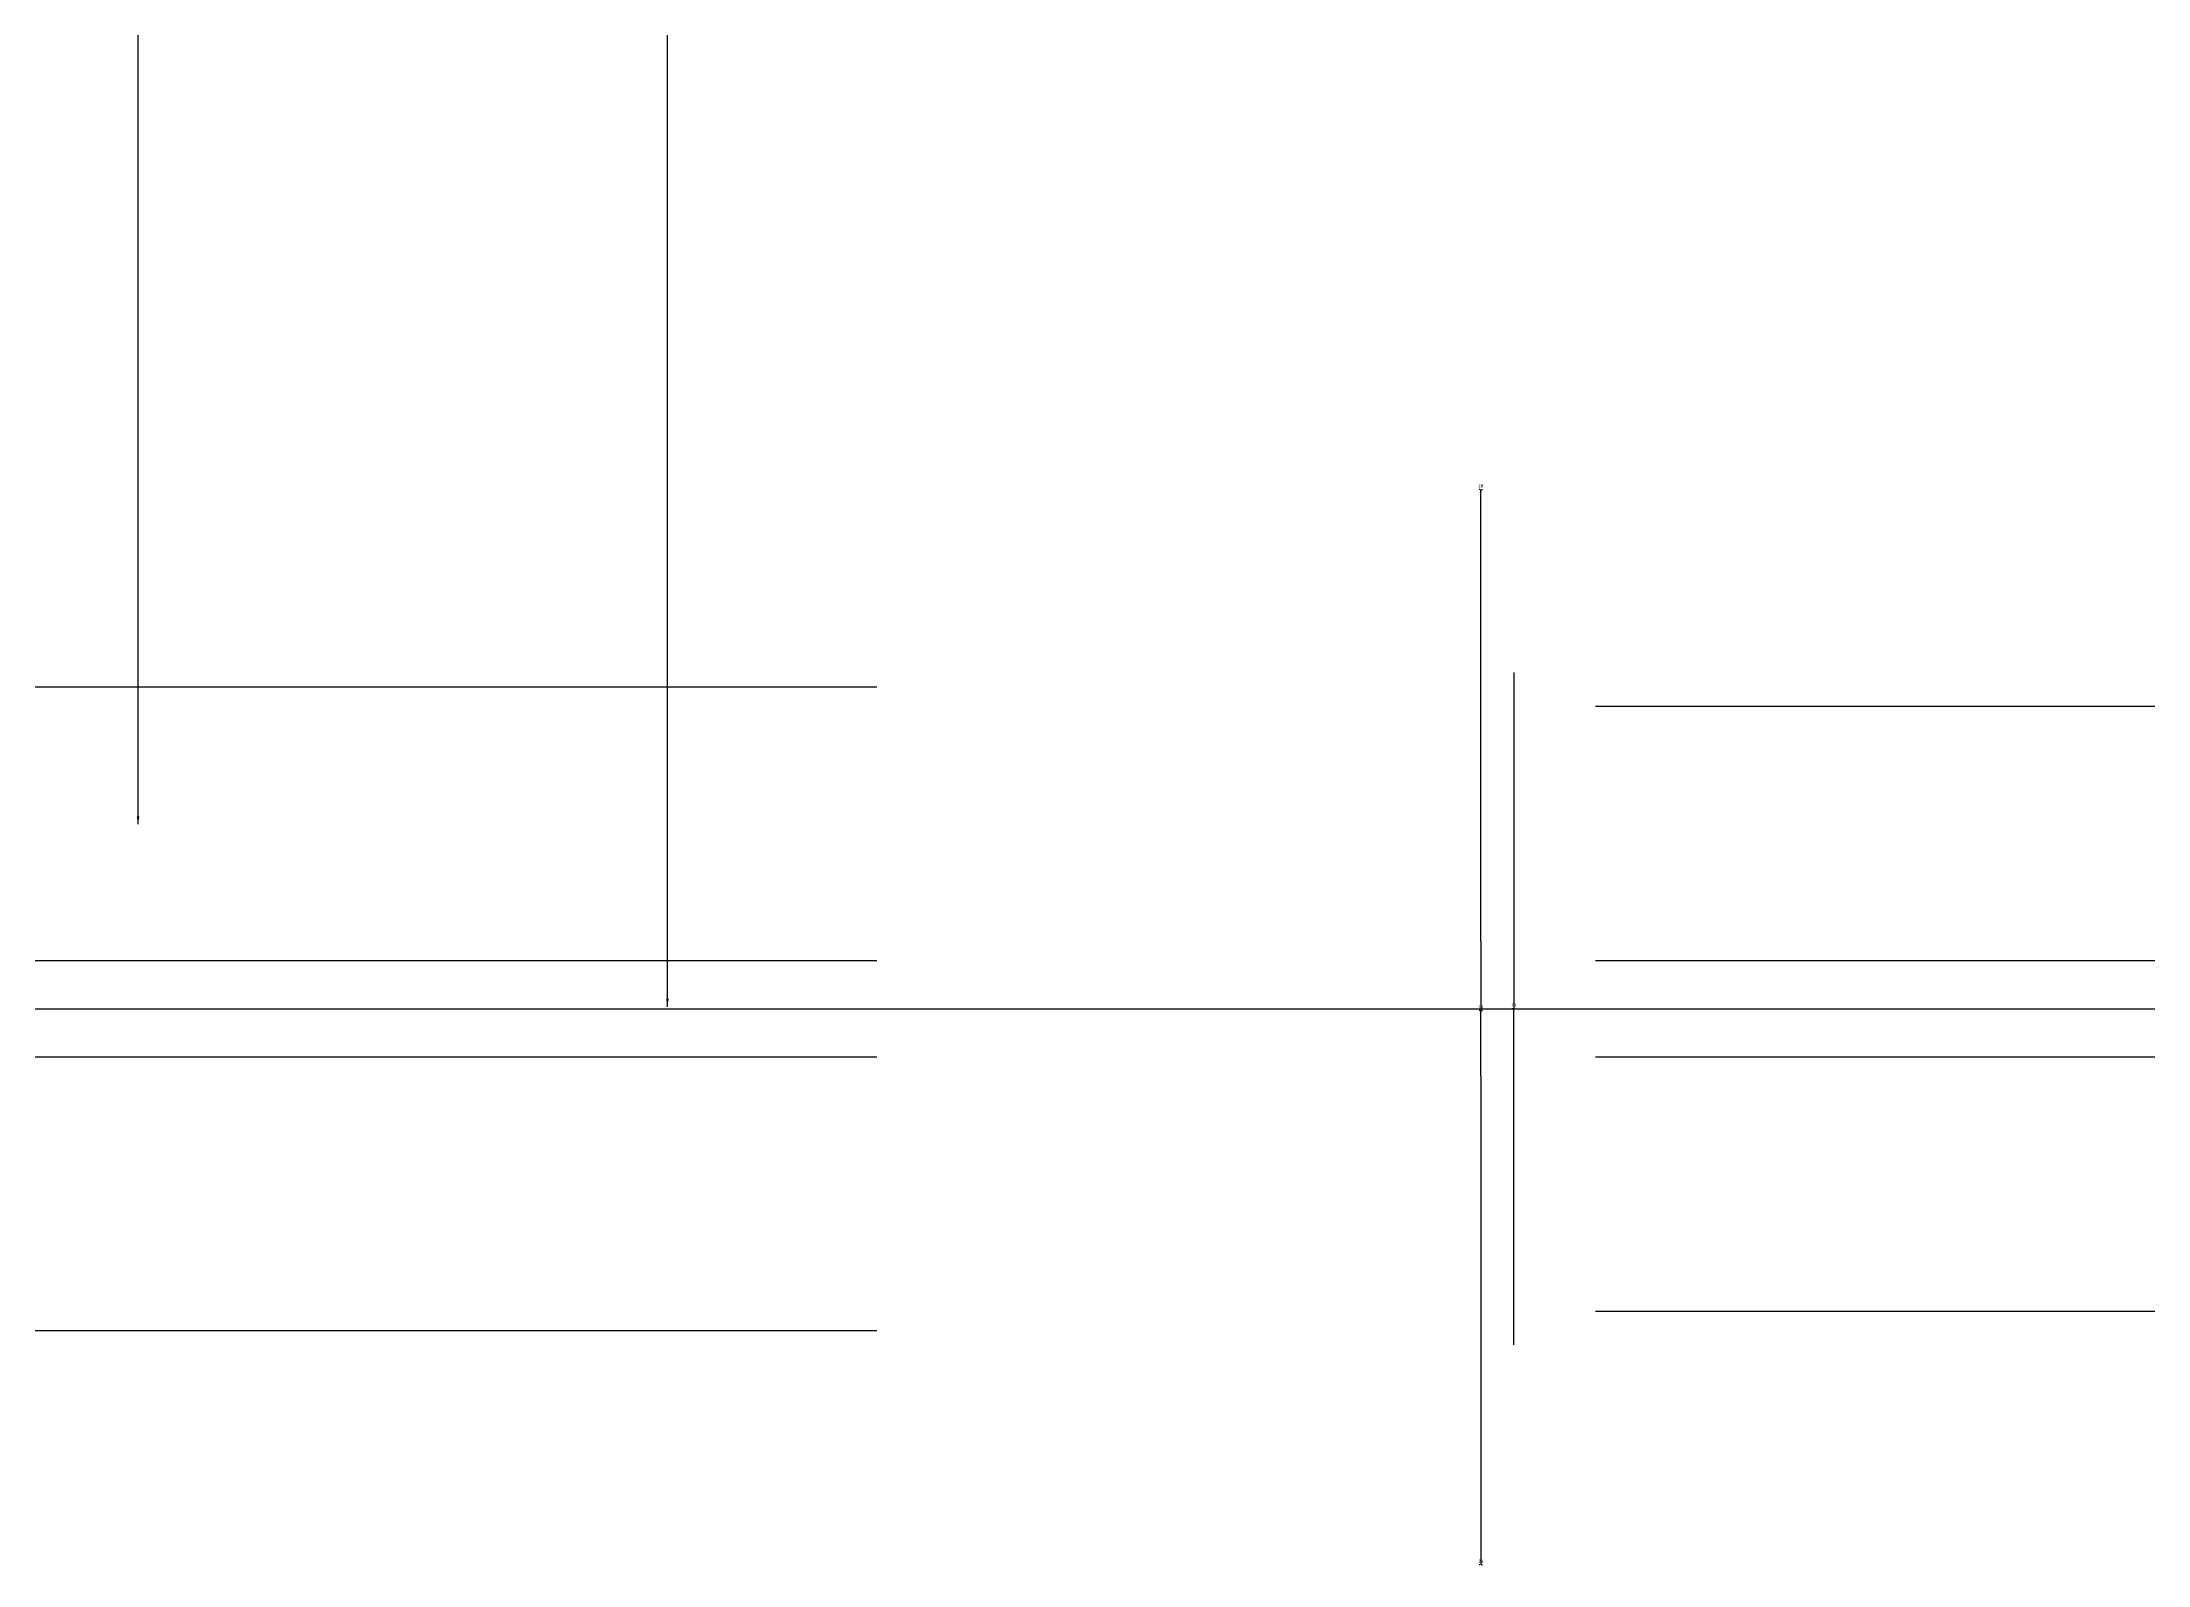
# Model space of a CAD drawing. Header units: metres. Extents: x 0 to 5442, y 0 to 7067.
# Drawn here: x 4136 to 4794, y 1563 to 2038 of the extents above; entities that cross this region are included whole.
import ezdxf

# ---------------------------------------------------------------- set-up
doc = ezdxf.new("R2010")
doc.units = ezdxf.units.M
doc.layers.add('7', color=7, linetype='Continuous')
doc.layers.add('DIM', color=3, linetype='Continuous')
doc.dimstyles.get("Standard").update_dxf_attribs({"dimtxt": 2.5, "dimasz": 2.5, "dimexe": 1.25, "dimexo": 0.625, "dimtad": 1, "dimcen": 2.5, "dimazin": 3, "dimtfac": 1, "dimtmove": 0, "dimatfit": 3})

# ---------------------------------------------------------------- blocks, each defined once
blk = doc.blocks.new('*D53')
for p, q in [((4585.1, 1898.63), (4584.85, 1898.63)), ((4585.35, 1757.44), (4585.35, 1898.63)), ((4585.35, 1841.44), (4585.35, 1898.63)), ((4585.35, 1898.63), (4585.35, 1898.63)), ((4585.6, 1898.63), (4585.85, 1898.63))]:
    blk.add_line(p, q)
at = {"layer": 'Defpoints'}
for p in [(4585.35, 1898.63), (4585.35, 1841.44), (4585.35, 1757.44)]:
    blk.add_point(p, dxfattribs=at)
at = {"layer": 'DIM', "insert": (4585.35, 1899.755), "char_height": 1, "attachment_point": 5}
blk.add_mtext('28', dxfattribs=at)
blk = doc.blocks.new('*D54')
for p, q in [((4595.67, 1841.44), (4595.67, 1736.44)), ((4595.42, 1736.44), (4595.17, 1736.44)), ((4595.67, 1631.44), (4595.67, 1736.44)), ((4595.67, 1736.44), (4595.67, 1736.44)), ((4595.92, 1736.44), (4596.17, 1736.44))]:
    blk.add_line(p, q)
at = {"layer": 'Defpoints'}
for p in [(4595.67, 1841.44), (4595.67, 1736.44), (4595.67, 1631.44)]:
    blk.add_point(p, dxfattribs=at)
at = {"layer": 'DIM', "insert": (4595.67, 1737.565), "char_height": 1, "attachment_point": 5}
blk.add_mtext('70', dxfattribs=at)
blk = doc.blocks.new('*D55')
for p, q in [((4585.35, 1715.44), (4585.35, 1562.74)), ((4585.35, 1631.44), (4585.35, 1562.74)), ((4585.1, 1562.74), (4584.85, 1562.74)), ((4585.35, 1562.74), (4585.35, 1562.74)), ((4585.6, 1562.74), (4585.85, 1562.74))]:
    blk.add_line(p, q)
at = {"layer": 'Defpoints'}
for p in [(4585.35, 1715.44), (4585.35, 1631.44), (4585.35, 1562.74)]:
    blk.add_point(p, dxfattribs=at)
at = {"layer": 'DIM', "insert": (4585.35, 1563.865), "char_height": 1, "attachment_point": 5}
blk.add_mtext('28', dxfattribs=at)
blk = doc.blocks.new('*D56')
for p, q in [((4585.35, 1757.44), (4585.35, 1735.85)), ((4585.1, 1735.85), (4584.85, 1735.85)), ((4585.35, 1715.44), (4585.35, 1735.85)), ((4585.35, 1735.85), (4585.35, 1735.85)), ((4585.6, 1735.85), (4585.85, 1735.85))]:
    blk.add_line(p, q)
at = {"layer": 'Defpoints'}
for p in [(4585.35, 1757.44), (4585.35, 1735.85), (4585.35, 1715.44)]:
    blk.add_point(p, dxfattribs=at)
at = {"layer": 'DIM', "insert": (4585.35, 1736.975), "char_height": 1, "attachment_point": 5}
blk.add_mtext('14', dxfattribs=at)

msp = doc.modelspace()

# ---------------------------------------------------------------- linework, layer by layer
at = {"layer": '7'}
for p, q in [((3771.81, 1836.94), (4396.71, 1836.94)), ((4621.21, 1830.94), (4955.31, 1830.94)), ((4621.21, 1641.94), (4955.31, 1641.94)), ((3771.81, 1635.94), (4396.71, 1635.94))]:
    msp.add_line(p, q, dxfattribs=at)
for points in [[(4396.71, 1751.44), (3726.81, 1751.44), (3726.81, 1721.44), (4396.71, 1721.44)], [(4621.21, 1721.44), (5000.31, 1721.44), (5000.31, 1751.44), (4621.21, 1751.44)]]:
    msp.add_lwpolyline(points, dxfattribs=at)
at = {"layer": 'DIM'}
msp.add_line((2663.99, 1736.44), (5442.2, 1736.44), dxfattribs=at)

# ---------------------------------------------------------------- dimensions: what is measured, and where the dimension line sits
for base, p1, p2, text, picture, middle in [((4585.35, 1898.63), (4585.35, 1757.44), (4585.35, 1841.44), '28', '*D53', (4585.35, 1899.755)), ((4595.67, 1736.44), (4595.67, 1631.44), (4595.67, 1841.44), '70', '*D54', (4595.67, 1737.565)), ((4585.35, 1735.85), (4585.35, 1715.44), (4585.35, 1757.44), '14', '*D56', (4585.35, 1736.975)), ((4585.35, 1562.74), (4585.35, 1631.44), (4585.35, 1715.44), '28', '*D55', (4585.35, 1563.865))]:
    dim = msp.add_linear_dim(base=base, p1=p1, p2=p2, text=text, dimstyle='Standard', dxfattribs=at)
    dim.commit()
    dim.dimension.update_dxf_attribs({"geometry": picture, "text_midpoint": middle})

# ---------------------------------------------------------------- leaders
for points in [[(4165.91, 1794.04), (4165.91, 3726.88)], [(4331.27, 1737.06), (4331.27, 3391.19)]]:
    msp.add_leader(points, dimstyle='Standard', dxfattribs=at)

doc.saveas('drawing.dxf')
